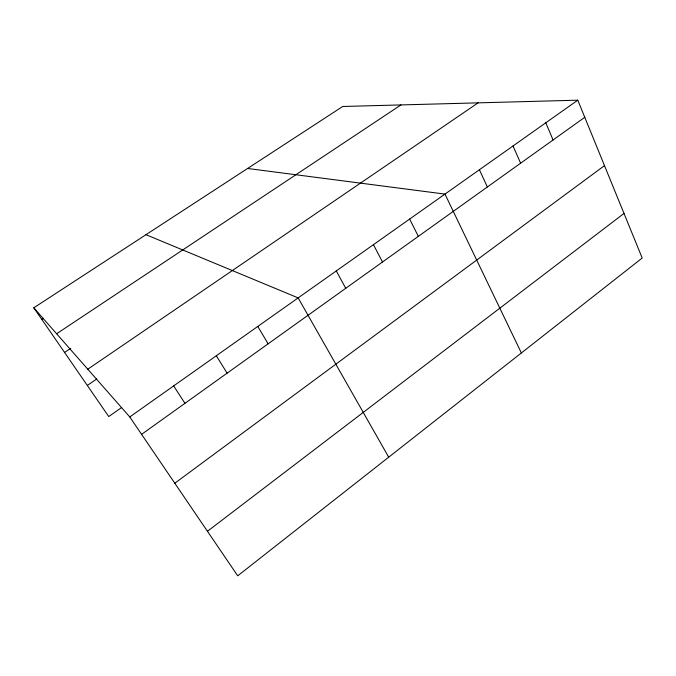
<?xml version="1.0" encoding="UTF-8"?>
<svg xmlns="http://www.w3.org/2000/svg" width="676" height="676" viewBox="0 0 676 676"><rect width="100%" height="100%" fill="white"/><g stroke="black" fill="none" stroke-linecap="round" stroke-linejoin="round"><path stroke-width="1.01" d="M207.447 531.277L623.999 213.439M174.797 483.23L604.488 165.62M141.588 434.347L584.774 117.303M129.767 416.948L577.786 100.183L642.2 258.038L237.715 575.817L129.767 416.948L33.8 307.8L342.707 106.487L577.786 100.183M121.714 407.467L108.76 416.56L33.8 307.8M87.322 385.455L96.719 378.991M87.787 369.206L478.084 102.862M64.566 352.441L70.684 348.326M56.623 333.758L400.961 104.924M41.811 319.418L43.543 318.278M247.585 168.476L444.969 194.096L521.365 352.965M145.982 234.69L298.15 297.896L388.708 457.196M173.656 385.928L184.954 403.327M216.312 355.762L227.111 373.16M257.793 326.432L268.127 343.822M336.285 270.932L345.749 288.297M373.448 244.661L382.506 262.001M409.656 219.058L418.334 236.363M479.402 169.744L487.362 186.99M513 145.991L520.621 163.195M545.785 122.812L553.078 139.974"/></g></svg>
